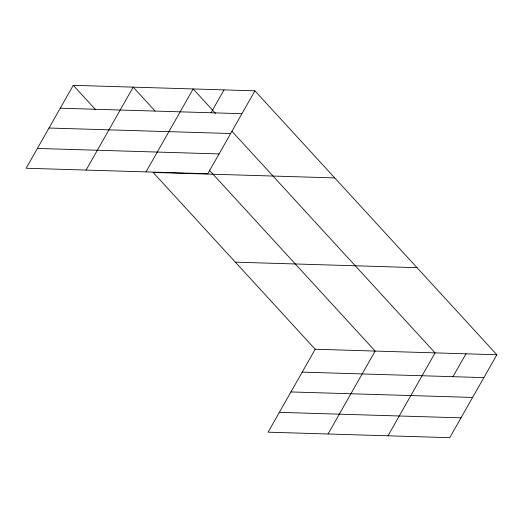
<?xml version="1.0" encoding="UTF-8"?>
<svg xmlns="http://www.w3.org/2000/svg" width="523" height="523" viewBox="0 0 523 523"><rect width="100%" height="100%" fill="white"/><g stroke="black" fill="none" stroke-linecap="round" stroke-linejoin="round"><path stroke-width="0.78" d="M254.91 90.825L73.259 85.327L26.15 168.256L207.801 173.754L254.91 90.825L496.85 354.744L449.741 437.673L268.09 432.175L315.199 349.246L496.85 354.744M86.092 170.073L133.202 87.145L155.076 111.007M146.035 171.884L193.15 88.956L215.568 113.413M211.031 112.765L224.027 89.891M328.039 433.992L375.148 351.064L209.22 170.06M387.981 435.803L435.09 352.875L231.977 131.312M452.97 376.684L465.967 353.81M60.263 108.209L241.914 113.7M49.005 128.024L230.656 133.515M37.408 148.44L219.059 153.932M334.746 177.918L153.102 172.42L315.199 349.246M235.363 262.154L417.008 267.652M302.202 372.128L483.853 377.619M290.945 391.943L472.596 397.434M279.347 412.359L460.998 417.851M73.259 85.327L95.683 109.784"/></g></svg>
